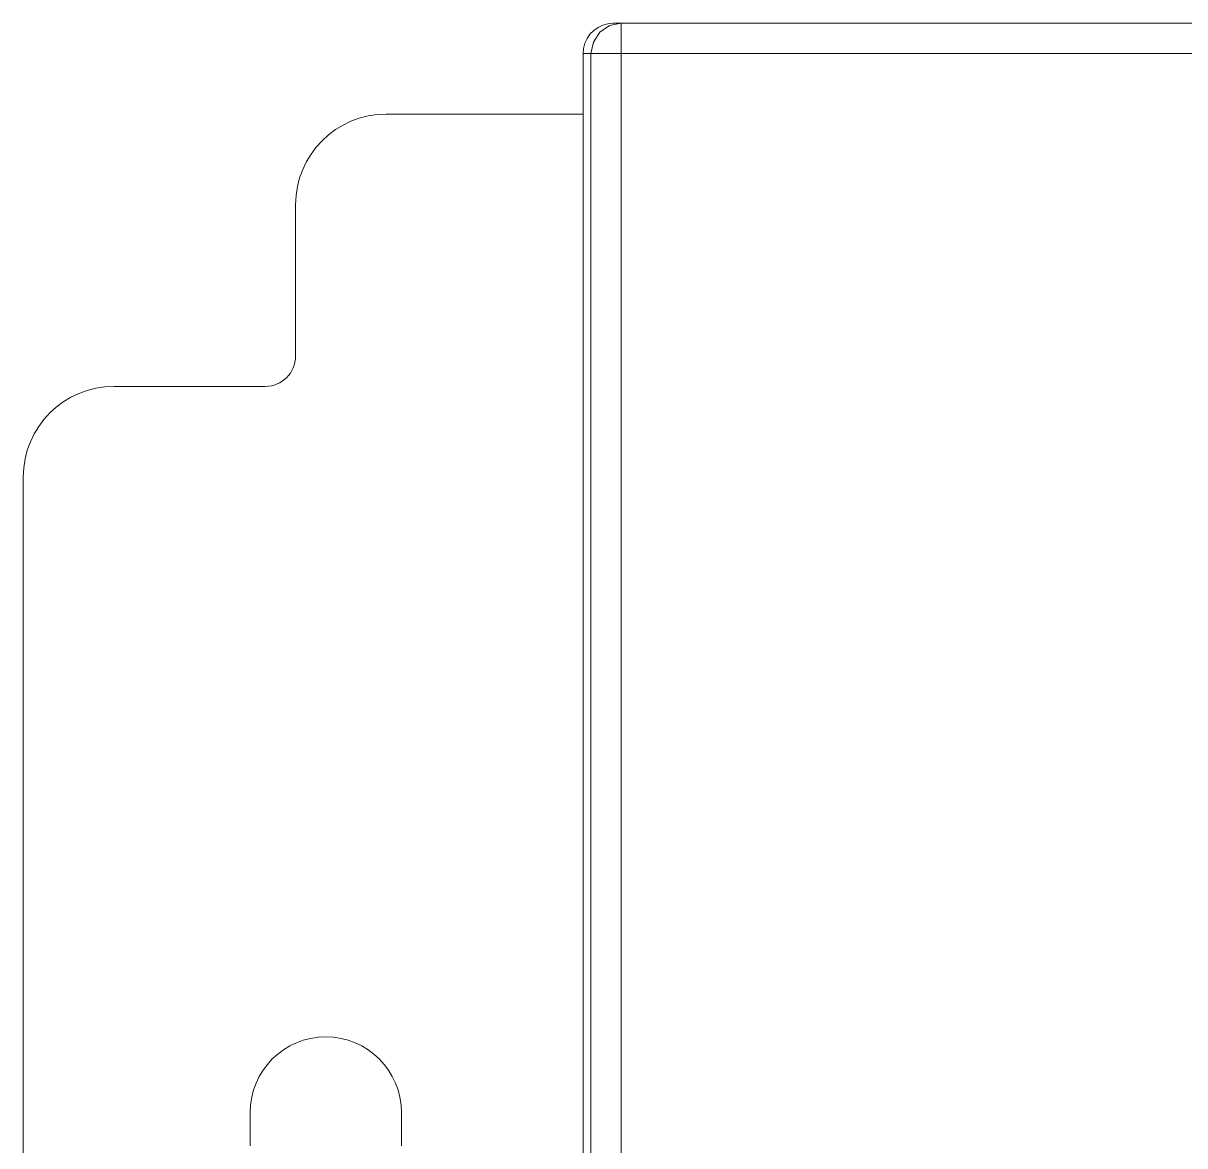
# Model space of a CAD drawing. Header units: millimetres. Extents: x 33157 to 59611, y -29750 to 1750.
# Drawn here: x 54923.22 to 54961.61, y 538.19 to 575.29 of the extents above; entities that cross this region are included whole.
import ezdxf

# ---------------------------------------------------------------- set-up
doc = ezdxf.new("R2010")
doc.units = ezdxf.units.MM
doc.layers.add('layer 1', color=7, linetype='Continuous', lineweight=18)
doc.layers.add('ZUOCEGUDINGEDXF_CONTINUOUS_LINE', color=7, linetype='Continuous', lineweight=18)

msp = doc.modelspace()

# ---------------------------------------------------------------- linework, layer by layer
at = {"layer": 'layer 1', "lineweight": 9}
for p, q in [((54942.987, 575.291), (54942.987, 409.28)), ((54941.723, 574.291), (54941.723, 410.281)), ((54941.986, 574.291), (54941.986, 410.281))]:
    msp.add_line(p, q, dxfattribs=at)
for points, knots in [([(54942.724, 575.291), (54942.724, 575.291), (54942.548, 575.274), (54942.548, 575.274), (54942.548, 575.274), (54942.381, 575.23), (54942.381, 575.23), (54942.381, 575.23), (54942.223, 575.151), (54942.223, 575.151), (54942.223, 575.151), (54942.083, 575.054), (54942.083, 575.054), (54942.083, 575.054), (54941.951, 574.931), (54941.951, 574.931), (54941.951, 574.931), (54941.855, 574.791), (54941.855, 574.791), (54941.855, 574.791), (54941.784, 574.633), (54941.784, 574.633), (54941.784, 574.633), (54941.74, 574.458), (54941.74, 574.458), (54941.74, 574.458), (54941.723, 574.291), (54941.723, 574.291)], [0, 0, 0, 0, 140572.598356, 140572.598356, 140572.598356, 281145.196712, 281145.196712, 281145.196712, 421717.795067, 421717.795067, 421717.795067, 562290.393423, 562290.393423, 562290.393423, 702862.991779, 702862.991779, 702862.991779, 843435.590135, 843435.590135, 843435.590135, 984008.18849, 984008.18849, 984008.18849, 1124580.786846, 1124580.786846, 1124580.786846, 1265153.385202, 1265153.385202, 1265153.385202, 1265153.385202]), ([(54942.987, 575.291), (54942.987, 575.291), (54942.601, 575.212), (54942.601, 575.212), (54942.601, 575.212), (54942.276, 574.993), (54942.276, 574.993), (54942.276, 574.993), (54942.065, 574.668), (54942.065, 574.668), (54942.065, 574.668), (54941.986, 574.291), (54941.986, 574.291)], [0, 0, 0, 0, 151277.088991, 151277.088991, 151277.088991, 302554.177983, 302554.177983, 302554.177983, 453831.266974, 453831.266974, 453831.266974, 605108.355965, 605108.355965, 605108.355965, 605108.355965])]:
    msp.add_open_spline(points, degree=3, knots=knots, dxfattribs=at)
for points in [[(54942.724, 575.291), (54942.724, 575.291), (55138.723, 575.291), (55138.723, 575.291)], [(54941.723, 574.291), (54941.723, 574.291), (54967.304, 574.291), (54967.304, 574.291)]]:
    msp.add_open_spline(points, degree=3, dxfattribs=at)
at = {"layer": 'ZUOCEGUDINGEDXF_CONTINUOUS_LINE', "color": 7, "linetype": 'Continuous'}
for p, q in [((54941.722, 572.288), (54935.222, 572.288)), ((54932.222, 569.288), (54932.222, 564.288)), ((54926.222, 563.288), (54931.222, 563.288)), ((54923.222, 560.288), (54923.222, 424.288)), ((54930.722, 538.187), (54930.722, 539.288)), ((54935.722, 539.288), (54935.722, 538.187))]:
    msp.add_line(p, q, dxfattribs=at)
for centre, radius, start, end in [((54935.222, 569.288), 3, 90, 180), ((54931.222, 564.288), 1, 270, 0), ((54926.222, 560.288), 3, 90, 180), ((54933.222, 539.288), 2.5, 360, 180)]:
    msp.add_arc(centre, radius, start, end, dxfattribs=at)

doc.saveas('drawing.dxf')
